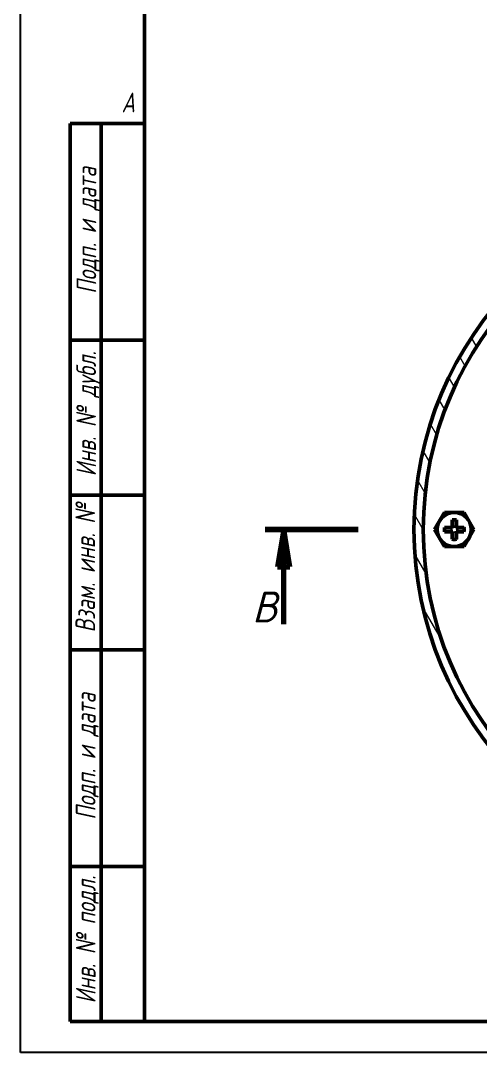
# Model space of a CAD drawing. Header units: millimetres. Extents: x 0 to 586, y -128 to 462.
# Drawn here: x 0 to 74.2, y 0 to 166.6 of the extents above; entities that cross this region are included whole.
import ezdxf

# ---------------------------------------------------------------- set-up
doc = ezdxf.new("R2010")
doc.units = ezdxf.units.MM
doc.linetypes.add('Сплошная', pattern=[0])
doc.linetypes.add('Штриховая (длинный-короткий)', pattern=[13.68, 9.12, -1.14, 2.28, -1.14])
doc.layers.add('Viewport1ForCustomObjects_0', color=7, linetype='Continuous')
doc.layers.add('Viewport3ForCustomObjects_0', color=7, linetype='Continuous')
for name, color, linetype, lineweight in [('Видимый контур (ГОСТ)', 7, 'Сплошная', 50), ('Кромка (ГОСТ)', 7, 'Сплошная', 50), ('Линия  разреза (ГОСТ)', 7, 'Штриховая (длинный-короткий)', 70), ('Обозначение (ГОСТ)', 7, 'Сплошная', 25), ('Штриховка (ГОСТ)', 7, 'Сплошная', 18), ('Эскизная геометрия (ГОСТ)', 7, 'Сплошная', 50)]:
    doc.layers.add(name, color=color, linetype=linetype, lineweight=lineweight)

# ---------------------------------------------------------------- blocks, each defined once
blk = doc.blocks.new('CustomObjectsInViewport3_0')
at = {"layer": 'Видимый контур (ГОСТ)', "ltscale": 1.31579}
for p, q in [((-10116.18, -10063), (-10114.59, -10060.25)), ((-10114.59, -10060.25), (-10111.41, -10060.25)), ((-10111.41, -10060.25), (-10109.82, -10063)), ((-10114.56, -10062.66), (-10113.34, -10062.66)), ((-10113.34, -10062.66), (-10113.34, -10061.44)), ((-10113.34, -10062.66), (-10113.3, -10062.7)), ((-10112.7, -10062.7), (-10112.66, -10062.66)), ((-10112.66, -10061.44), (-10112.66, -10062.66)), ((-10112.66, -10062.66), (-10111.44, -10062.66)), ((-10114.59, -10065.75), (-10116.18, -10063)), ((-10113.34, -10063.34), (-10114.56, -10063.34)), ((-10113.3, -10063.3), (-10113.34, -10063.34)), ((-10113.34, -10064.56), (-10113.34, -10063.34)), ((-10112.66, -10063.34), (-10112.7, -10063.3)), ((-10112.66, -10063.34), (-10112.66, -10064.56)), ((-10111.44, -10063.34), (-10112.66, -10063.34)), ((-10109.82, -10063), (-10111.41, -10065.75)), ((-10111.41, -10065.75), (-10114.59, -10065.75))]:
    blk.add_line(p, q, dxfattribs=at)
for centre, radius in [((-10063, -10063), 56.5), ((-10063, -10063), 55), ((-10113, -10063), 2.75)]:
    blk.add_circle(centre, radius, dxfattribs=at)
at = {"layer": 'Видимый контур (ГОСТ)', "ltscale": 1.31579, "extrusion": (0, 0, -1)}
for start, end in [(347.6438, 12.3562), (77.6438, 102.3562), (167.6438, 192.3562), (257.6438, 282.3562)]:
    blk.add_arc((10113, -10063), 1.6, start, end, dxfattribs=at)
at = {"layer": 'Видимый контур (ГОСТ)', "ltscale": 1.31579}
for points, weights, knots in [([(-10113.3, -10062.7), (-10113.51, -10062.69), (-10114.27, -10062.67), (-10114.56, -10062.66)], [5.01632485671, 4.12700923652, 2.22261323409, 1.87913725821], [0.6424717, 0.6424717, 0.6424717, 0.8036941, 0.8357481, 0.8357481, 0.8357481]), ([(-10113.34, -10061.44), (-10113.34, -10061.53), (-10113.32, -10062.11), (-10113.3, -10062.57), (-10113.3, -10062.7)], [1.87913725821, 1.97175060236, 2.88984367579, 4.43328965765, 5.01632485671], [0.0391024, 0.0391024, 0.0391024, 0.0477453, 0.1266814, 0.2323788, 0.2323788, 0.2323788]), ([(-10112.7, -10062.7), (-10112.69, -10062.49), (-10112.67, -10061.73), (-10112.66, -10061.44)], [5.01632485671, 4.12700923652, 2.22261323409, 1.87913725821], [0.6424717, 0.6424717, 0.6424717, 0.8036941, 0.8357481, 0.8357481, 0.8357481]), ([(-10111.44, -10062.66), (-10111.53, -10062.66), (-10112.11, -10062.68), (-10112.57, -10062.7), (-10112.7, -10062.7)], [1.87913725821, 1.97175060236, 2.88984367579, 4.43328965765, 5.01632485671], [0.0391024, 0.0391024, 0.0391024, 0.0477453, 0.1266814, 0.2323788, 0.2323788, 0.2323788]), ([(-10114.56, -10063.34), (-10114.47, -10063.34), (-10113.89, -10063.32), (-10113.43, -10063.3), (-10113.3, -10063.3)], [1.87913725821, 1.97175060236, 2.88984367579, 4.43328965765, 5.01632485671], [0.0391024, 0.0391024, 0.0391024, 0.0477453, 0.1266814, 0.2323788, 0.2323788, 0.2323788]), ([(-10113.3, -10063.3), (-10113.31, -10063.51), (-10113.33, -10064.27), (-10113.34, -10064.56)], [5.01632485671, 4.12700923652, 2.22261323409, 1.87913725821], [0.6424717, 0.6424717, 0.6424717, 0.8036941, 0.8357481, 0.8357481, 0.8357481]), ([(-10112.66, -10064.56), (-10112.66, -10064.47), (-10112.68, -10063.89), (-10112.7, -10063.43), (-10112.7, -10063.3)], [1.87913725821, 1.97175060236, 2.88984367579, 4.43328965765, 5.01632485671], [0.0391024, 0.0391024, 0.0391024, 0.0477453, 0.1266814, 0.2323788, 0.2323788, 0.2323788]), ([(-10112.7, -10063.3), (-10112.49, -10063.31), (-10111.73, -10063.33), (-10111.44, -10063.34)], [5.01632485671, 4.12700923652, 2.22261323409, 1.87913725821], [0.6424717, 0.6424717, 0.6424717, 0.8036941, 0.8357481, 0.8357481, 0.8357481])]:
    blk.add_rational_spline(points, weights, degree=2, knots=knots, dxfattribs=at)
at = {"layer": 'Штриховка (ГОСТ)', "linetype": 'Сплошная', "ltscale": 0.473684}
for p, q in [((-10109.38, -10033.47), (-10110.2, -10032.04)), ((-10111.23, -10036.62), (-10112.11, -10035.09)), ((-10112.92, -10040.04), (-10113.85, -10038.43)), ((-10114.46, -10043.73), (-10115.42, -10042.05)), ((-10115.8, -10047.76), (-10116.82, -10045.98)), ((-10116.89, -10052.21), (-10118, -10050.29)), ((-10117.65, -10057.24), (-10118.89, -10055.09)), ((-10117.95, -10063.08), (-10119.39, -10060.57)), ((-10112.77, -10060.3), (-10112.74, -10060.25)), ((-10110.36, -10062.47), (-10110.24, -10062.27)), ((-10115.25, -10064.61), (-10115.22, -10064.54)), ((-10112.25, -10065.75), (-10112.15, -10065.58)), ((-10117.53, -10070.16), (-10119.32, -10067.05)), ((-10114.91, -10081.03), (-10118.01, -10075.68))]:
    blk.add_line(p, q, dxfattribs=at)
blk = doc.blocks.new('CustomObjectsInViewport1_0')
at = {"layer": 'Кромка (ГОСТ)', "lineweight": 25, "ltscale": 0.657895}
for p, q in [((0, 0), (0, 297)), ((420, 0), (0, 0))]:
    blk.add_line(p, q, dxfattribs=at)
at = {"layer": 'Кромка (ГОСТ)', "ltscale": 1.31579}
for p, q in [((20, 292), (20, 5)), ((20, 5), (415, 5))]:
    blk.add_line(p, q, dxfattribs=at)
at = {"layer": 'Линия  разреза (ГОСТ)', "linetype": 'Continuous', "lineweight": 140}
blk.add_line((39.45, 84.43), (54.45, 84.43), dxfattribs=at)
at = {"layer": 'Линия  разреза (ГОСТ)', "linetype": 'Сплошная', "ltscale": 1.842105}
for p, q in [((42.45, 84.43), (41.45, 78.43)), ((42.45, 78.43), (42.45, 84.43)), ((43.45, 78.43), (42.45, 84.43)), ((41.45, 78.43), (43.45, 78.43)), ((42.45, 69.13), (42.45, 78.43))]:
    blk.add_line(p, q, dxfattribs=at)
at = {"layer": 'Линия  разреза (ГОСТ)', "linetype": 'Continuous'}
blk.add_solid([(42.45, 84.43), (43.45, 78.43), (41.45, 78.43)], dxfattribs=at)
at = {"layer": 'Эскизная геометрия (ГОСТ)', "ltscale": 1.31579}
for p, q in [((8, 150), (20, 150)), ((8, 5), (8, 150)), ((13, 150), (13, 5)), ((8, 115), (13, 115)), ((13, 115), (20, 115)), ((8, 90), (13, 90)), ((13, 90), (20, 90)), ((8, 65), (13, 65)), ((13, 65), (20, 65)), ((8, 30), (13, 30)), ((13, 30), (20, 30)), ((20, 5), (8, 5))]:
    blk.add_line(p, q, dxfattribs=at)
at = {"layer": 'Кромка (ГОСТ)', "insert": (16.29, 155), "char_height": 3.17, "attachment_point": 1}
blk.add_mtext('\\fGOST Common|b0|i1;\\W0.8;A', dxfattribs=at)
at = {"layer": 'Линия  разреза (ГОСТ)', "insert": (37.36, 74.43), "char_height": 5, "attachment_point": 1}
blk.add_mtext('\\fGOST Common|b0|i1;\\W1.;B', dxfattribs=at)
at = {"layer": 'Обозначение (ГОСТ)', "char_height": 3.17, "attachment_point": 1, "rotation": 90}
for s, insert in [('\\fGOST Common|b0|i1;\\W0.8;Подп. и дата', (9.04, 122.52)), ('\\fGOST Common|b0|i1;\\W0.8;Инв. № дубл.', (8.99, 93.04)), ('\\fGOST Common|b0|i1;\\W0.8;Взам. инв. №', (8.84, 67.83)), ('\\fGOST Common|b0|i1;\\W0.8;Подп. и дата', (8.92, 37.58)), ('\\fGOST Common|b0|i1;\\W0.8;Инв. № подл.', (8.92, 7.91))]:
    blk.add_mtext(s, dxfattribs=dict(at, insert=insert))

msp = doc.modelspace()

# ---------------------------------------------------------------- block references
at = {"layer": 'Viewport1ForCustomObjects_0'}
msp.add_blockref('CustomObjectsInViewport1_0', (0, 0), dxfattribs=at)
at = {"layer": 'Viewport3ForCustomObjects_0'}
msp.add_blockref('CustomObjectsInViewport3_0', (10182.97, 10147.43), dxfattribs=at)

doc.saveas('drawing.dxf')
